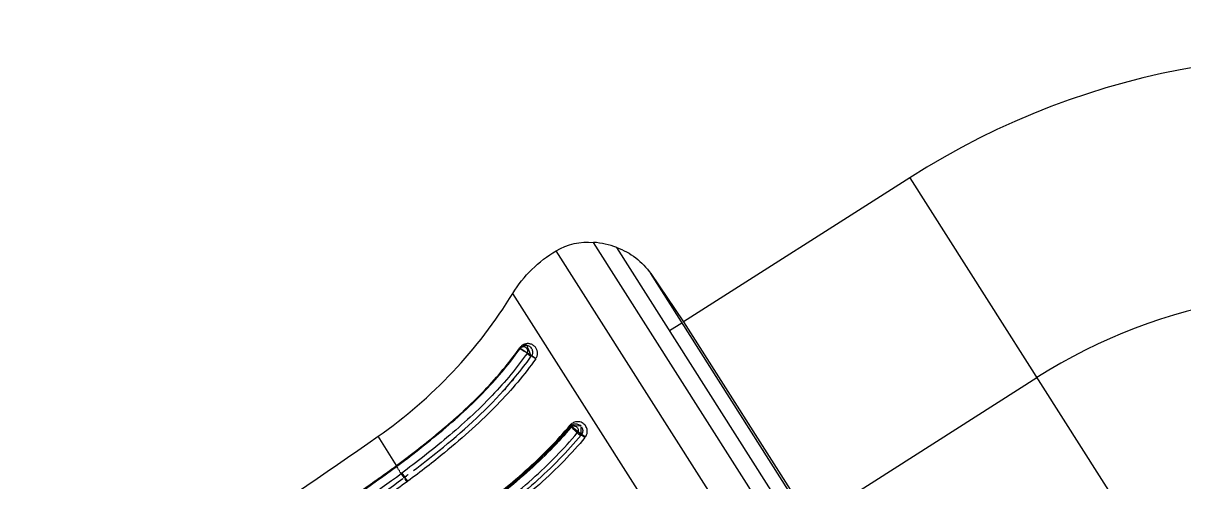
# Model space of a CAD drawing. Header units: millimetres. Extents: x 1145859089 to 1147511753, y -1047484727 to -1047247487.
# Drawn here: x 1146328044 to 1146328127.3, y -1047438228.7 to -1047438195.8 of the extents above; entities that cross this region are included whole.
import ezdxf
from ezdxf.xclip import XClip

# ---------------------------------------------------------------- set-up
doc = ezdxf.new("R2010")
doc.units = ezdxf.units.MM
doc.header["$LTSCALE"] = 100
doc.header["$MEASUREMENT"] = 0
doc.header["$XCLIPFRAME"] = 2
doc.linetypes.add('CENTERX2', pattern=[4, 2.5, -0.5, 0.5, -0.5])
doc.linetypes.add('단지배치도$0$CENTER', pattern=[31, 30, -0.5, 0, -0.5])
doc.layers.get('0').update_dxf_attribs({"linetype": 'CONTINUOUS'})
for name, color, linetype in [('L-지중매입', 3, 'CENTERX2'), ('XREF', 135, 'CONTINUOUS'), ('단지배치도$0$W240910', 135, 'CONTINUOUS')]:
    doc.layers.add(name, color=color, linetype=linetype)

# ---------------------------------------------------------------- blocks, each defined once
blk = doc.blocks.new('단지배치도$0$zw$9902')
at = {"layer": '단지배치도$0$W240910', "linetype": 'ByBlock', "ltscale": 20}
for p, q in [((59434.04, -66837.619), (59417.804, -66847.949)), ((59434.04, -66837.619), (59452.29, -66866.306)), ((59438.462, -66884.907), (59411.332, -66842.262)), ((59438.838, -66883.237), (59413.004, -66842.629)), ((59436.783, -66887.072), (59408.659, -66842.865)), ((59415.438, -66844.502), (59417.804, -66847.949)), ((59438.173, -66880.239), (59415.438, -66844.502)), ((59432.7, -66888.604), (59405.542, -66845.915)), ((59416.796, -66848.59), (59417.68, -66848.027)), ((59417.804, -66847.948), (59436.054, -66876.636)), ((59397.2, -66858.263), (59395.871, -66856.173)), ((59397.167, -66858.286), (59397.2, -66858.262)), ((59397.52, -66858.846), (59397.509, -66858.828)), ((59397.521, -66858.845), (59397.565, -66858.813)), ((59397.778, -66859.105), (59397.733, -66859.138)), ((59397.993, -66859.4), (59397.946, -66859.435))]:
    blk.add_line(p, q, dxfattribs=at)
at = {"layer": '단지배치도$0$W240910', "linetype": '단지배치도$0$CENTER', "ltscale": 20}
blk.add_line((59044.925, -67105.317), (59443.165, -66851.963), dxfattribs=at)
at = {"layer": '단지배치도$0$W240910'}
for radius in [11431.377, 11931.377]:
    blk.add_arc((57394.291, -57699.4), radius, 251.6277496, 321.4181311, dxfattribs=at)
at = {"layer": '단지배치도$0$W240910', "linetype": 'ByBlock', "ltscale": 20}
for centre, radius, start, end in [((59464.099, -66884.868), 56, 32.46387, 122.46387), ((59410.747, -66848.903), 6.672, 70.22063, 84.97062), ((59376.163, -66827.908), 34.458, 304.88586, 328.49471), ((59103.901, -66437.83), 510.155, 298.53447, 304.91191), ((58998.326, -67112.113), 472.758, 32.46118, 32.46656), ((59246.586, -66954.158), 178.508, 32.44156, 32.45247), ((59226.547, -66967.002), 202.31, 32.46074, 32.46701), ((58846.464, -67208.382), 652.563, 32.430107, 32.431631), ((59187.201, -66992.078), 248.968, 32.46166, 32.46608), ((59226.104, -66967.235), 202.81, 32.43303, 32.43882), ((59196.031, -66986.227), 238.378, 32.40445, 32.40928), ((59177.134, -66998.398), 260.854, 32.4328, 32.43716), ((59188.857, -66990.973), 246.977, 32.43292, 32.43756), ((59192.321, -66988.654), 242.81, 32.4046, 32.40935), ((59187.013, -66992.047), 249.11, 32.40469, 32.40932), ((59183.68, -66994.188), 253.071, 32.40483, 32.4094), ((59183.305, -66994.45), 253.528, 32.405, 32.40957), ((59182.108, -66995.235), 254.96, 32.40517, 32.40973), ((59180.171, -66996.34), 257.188, 32.37714, 32.38167), ((59178.335, -66997.68), 259.455, 32.40547, 32.40998), ((59176.882, -66998.476), 261.109, 32.37758, 32.38206), ((59175.162, -66999.593), 263.16, 32.37783, 32.3823), ((59173.511, -67000.665), 265.128, 32.37805, 32.38249), ((59171.758, -67001.649), 267.136, 32.35046, 32.35488), ((59170.203, -67002.814), 269.072, 32.37848, 32.38287), ((59168.45, -67003.796), 271.078, 32.35102, 32.3554), ((59166.8, -67004.867), 273.046, 32.3513, 32.35565), ((59165.097, -67005.972), 275.076, 32.35157, 32.35591), ((59163.316, -67007.127), 277.198, 32.3519, 32.35622), ((59161.72, -67008.164), 279.101, 32.35212, 32.35642), ((59159.871, -67009.203), 281.219, 32.32512, 32.3294)]:
    blk.add_arc(centre, radius, start, end, dxfattribs=at)
at = {"layer": '단지배치도$0$W240910', "linetype": '단지배치도$0$CENTER', "ltscale": 20}
blk.add_arc((59464.099, -66884.868), 39, 32.46387, 122.46387, dxfattribs=at)
at = {"layer": '단지배치도$0$W240910', "linetype": 'ByBlock', "ltscale": 20}
for points in [[(59408.659, -66842.864), (59409.454, -66842.387), (59410.403, -66842.172), (59411.332, -66842.259)], [(59413.006, -66842.625), (59413.981, -66842.974), (59414.845, -66843.644), (59415.438, -66844.502)], [(59405.542, -66845.915), (59406.307, -66844.657), (59407.388, -66843.598), (59408.659, -66842.864)], [(59406.048, -66849.821), (59406.056, -66849.831), (59406.059, -66849.838), (59406.092, -66849.797)], [(59406.07, -66849.87), (59406.059, -66849.856), (59406.054, -66849.846), (59406.057, -66849.841)], [(59406.059, -66849.842), (59406.058, -66849.841), (59406.058, -66849.841), (59406.057, -66849.841)], [(59406.23, -66849.688), (59406.167, -66849.72), (59406.105, -66849.776), (59406.059, -66849.842)], [(59406.217, -66849.7), (59406.213, -66849.697), (59406.207, -66849.701), (59406.201, -66849.705)], [(59406.323, -66849.651), (59406.293, -66849.659), (59406.262, -66849.672), (59406.23, -66849.688)], [(59406.432, -66849.638), (59406.451, -66849.63), (59406.468, -66849.63), (59406.486, -66849.631)], [(59406.459, -66849.63), (59406.458, -66849.631), (59406.458, -66849.631), (59406.457, -66849.631)], [(59406.561, -66850.223), (59406.573, -66850.238), (59406.612, -66850.277), (59406.69, -66850.339), (59406.776, -66850.394), (59406.841, -66850.423), (59406.867, -66850.426), (59406.87, -66850.42)], [(59407.182, -66850.621), (59407.171, -66850.606), (59407.131, -66850.566), (59407.052, -66850.505), (59406.966, -66850.45), (59406.901, -66850.42), (59406.876, -66850.417), (59406.871, -66850.421)], [(59405.591, -66852.081), (59405.488, -66852.204), (59405.385, -66852.325), (59405.275, -66852.442)], [(59409.653, -66855.379), (59409.678, -66855.348), (59409.735, -66855.291), (59409.841, -66855.216), (59409.967, -66855.158), (59410.113, -66855.124), (59410.274, -66855.123), (59410.439, -66855.162), (59410.589, -66855.239), (59410.709, -66855.344), (59410.797, -66855.465), (59410.855, -66855.593), (59410.884, -66855.718), (59410.889, -66855.84), (59410.874, -66855.962), (59410.839, -66856.077), (59410.787, -66856.182), (59410.744, -66856.241), (59410.72, -66856.268)], [(59400.39, -66863.277), (59401.085, -66862.806), (59402.469, -66861.833), (59404.547, -66860.272), (59406.499, -66858.639), (59408.231, -66856.983), (59409.205, -66855.909), (59409.653, -66855.379)], [(59409.708, -66855.536), (59409.269, -66856.058), (59408.31, -66857.122), (59406.58, -66858.782), (59404.633, -66860.412), (59402.559, -66861.968), (59401.165, -66862.947), (59400.463, -66863.423)], [(59400.802, -66863.924), (59401.515, -66863.443), (59402.925, -66862.451), (59405.008, -66860.886), (59406.965, -66859.247), (59408.682, -66857.607), (59409.696, -66856.488), (59410.169, -66855.926)], [(59409.368, -66855.817), (59406.992, -66858.56), (59404.029, -66860.867), (59400.92, -66863.009)], [(59409.653, -66855.379), (59409.679, -66855.414), (59409.689, -66855.442), (59409.679, -66855.454)], [(59409.708, -66855.536), (59409.679, -66855.498), (59409.668, -66855.467), (59409.679, -66855.454)], [(59410.169, -66855.926), (59410.194, -66855.895), (59410.231, -66855.83), (59410.245, -66855.718), (59410.218, -66855.607), (59410.15, -66855.511), (59410.048, -66855.444), (59409.923, -66855.422), (59409.8, -66855.454), (59409.736, -66855.503), (59409.708, -66855.536)], [(59410.169, -66855.926), (59410.187, -66855.95), (59410.234, -66856.001), (59410.324, -66856.068), (59410.402, -66856.105), (59410.436, -66856.104), (59410.443, -66856.096)], [(59410.426, -66855.429), (59410.358, -66855.359), (59410.273, -66855.315), (59410.184, -66855.291)], [(59410.72, -66856.268), (59410.702, -66856.244), (59410.651, -66856.191), (59410.562, -66856.123), (59410.484, -66856.087), (59410.452, -66856.089), (59410.445, -66856.098)], [(59397.219, -66858.276), (59397.936, -66857.744), (59398.647, -66857.2), (59399.338, -66856.636)], [(59410.443, -66856.096), (59409.956, -66856.676), (59408.915, -66857.823), (59407.133, -66859.515), (59405.218, -66861.114), (59403.145, -66862.677), (59401.711, -66863.683), (59400.98, -66864.177)], [(59410.72, -66856.268), (59410.262, -66856.815), (59409.262, -66857.919), (59407.49, -66859.636), (59405.467, -66861.27), (59403.344, -66862.932), (59401.892, -66863.942), (59401.159, -66864.431)], [(59399.742, -66857.609), (59399.736, -66857.614), (59399.729, -66857.619), (59399.723, -66857.623)], [(59397.166, -66858.286), (59397.177, -66858.297), (59397.182, -66858.303), (59397.184, -66858.302)], [(59397.217, -66858.277), (59397.215, -66858.278), (59397.21, -66858.273), (59397.2, -66858.262)], [(59397.565, -66858.813), (59397.576, -66858.826), (59397.605, -66858.864), (59397.668, -66858.948), (59397.731, -66859.034), (59397.771, -66859.092), (59397.778, -66859.104), (59397.778, -66859.104)], [(59397.732, -66859.137), (59397.703, -66859.16), (59397.672, -66859.182), (59397.643, -66859.206)], [(59397.778, -66859.104), (59397.997, -66858.943), (59398.211, -66858.783), (59398.418, -66858.624)], [(59397.993, -66859.399), (59397.982, -66859.386), (59397.953, -66859.349), (59397.89, -66859.265), (59397.827, -66859.178), (59397.786, -66859.12), (59397.779, -66859.107), (59397.78, -66859.107)], [(59397.966, -66858.972), (59397.965, -66858.972), (59397.964, -66858.973), (59397.961, -66858.971)], [(59397.945, -66859.434), (59397.032, -66860.109), (59395.07, -66861.511), (59391.709, -66863.745), (59387.947, -66866.141), (59383.758, -66868.723), (59379.081, -66871.522), (59373.875, -66874.563), (59367.968, -66877.968), (59361.28, -66881.759), (59354.792, -66885.425), (59351.034, -66887.598), (59349.265, -66888.639)]]:
    blk.add_open_spline(points, degree=3, dxfattribs=at)
for points, knots in [([(59397.195, -66858.333), (59397.699, -66857.96), (59398.756, -66857.164), (59400.517, -66855.741), (59402.237, -66854.221), (59403.785, -66852.69), (59405.097, -66851.194), (59405.772, -66850.295), (59406.07, -66849.87)], [0, 0, 0, 0, 0.166667, 0.333333, 0.5, 0.666667, 0.833333, 1, 1, 1, 1]), ([(59397.2, -66858.262), (59397.702, -66857.89), (59398.747, -66857.101), (59400.421, -66855.751), (59402.151, -66854.252), (59403.737, -66852.662), (59405.022, -66851.198), (59405.73, -66850.267), (59406.048, -66849.821)], [0, 0, 0, 0, 0.166667, 0.333333, 0.5, 0.666667, 0.833333, 1, 1, 1, 1]), ([(59406.561, -66850.223), (59406.207, -66850.722), (59405.436, -66851.731), (59404.089, -66853.25), (59402.503, -66854.798), (59400.809, -66856.284), (59399.159, -66857.615), (59398.089, -66858.426), (59397.565, -66858.813)], [0, 0, 0, 0, 0.166667, 0.333333, 0.5, 0.666667, 0.833333, 1, 1, 1, 1]), ([(59403.899, -66852.48), (59404.267, -66852.081), (59405.058, -66851.177), (59405.713, -66850.323), (59406.045, -66849.858)], [0.7040608, 0.7040608, 0.7040608, 0.7040608, 0.8333333, 0.997969, 0.997969, 0.997969, 0.997969]), ([(59406.045, -66849.858), (59405.468, -66850.666), (59404.758, -66851.546), (59403.997, -66852.381), (59403.903, -66852.482)], [64.116786, 64.116786, 64.116786, 64.116786, 85.159632, 88.085818, 88.085818, 88.085818, 88.085818]), ([(59406.048, -66849.821), (59406.063, -66849.798), (59406.098, -66849.755), (59406.16, -66849.691), (59406.232, -66849.636), (59406.308, -66849.594), (59406.389, -66849.562), (59406.475, -66849.538), (59406.568, -66849.523), (59406.666, -66849.52), (59406.767, -66849.534), (59406.875, -66849.566), (59406.989, -66849.62), (59407.088, -66849.695), (59407.169, -66849.782), (59407.23, -66849.872), (59407.274, -66849.967), (59407.303, -66850.068), (59407.317, -66850.17), (59407.315, -66850.273), (59407.298, -66850.373), (59407.268, -66850.465), (59407.23, -66850.549), (59407.199, -66850.597), (59407.182, -66850.621)], [0, 0, 0, 0, 0.045455, 0.090909, 0.136364, 0.181818, 0.227273, 0.272727, 0.318182, 0.363636, 0.409091, 0.454545, 0.5, 0.545455, 0.590909, 0.636364, 0.681818, 0.727273, 0.772727, 0.818182, 0.863636, 0.909091, 0.954545, 1, 1, 1, 1]), ([(59406.065, -66849.83), (59406.067, -66849.827), (59406.087, -66849.801), (59406.127, -66849.759), (59406.176, -66849.72), (59406.206, -66849.702), (59406.217, -66849.7)], [4.5419047, 4.5419047, 4.5419047, 4.5419047, 4.5698004, 4.7606577, 4.951515, 5.0798149, 5.0798149, 5.0798149, 5.0798149]), ([(59406.07, -66849.87), (59406.08, -66849.856), (59406.102, -66849.832), (59406.138, -66849.799), (59406.18, -66849.774), (59406.226, -66849.757), (59406.273, -66849.747), (59406.322, -66849.745), (59406.376, -66849.748), (59406.431, -66849.77), (59406.485, -66849.798), (59406.53, -66849.838), (59406.564, -66849.88), (59406.59, -66849.925), (59406.606, -66849.974), (59406.615, -66850.024), (59406.616, -66850.075), (59406.608, -66850.124), (59406.591, -66850.173), (59406.572, -66850.206), (59406.561, -66850.223)], [0, 0, 0, 0, 0.055556, 0.111111, 0.166667, 0.222222, 0.277778, 0.333333, 0.388889, 0.444444, 0.5, 0.555556, 0.611111, 0.666667, 0.722222, 0.777778, 0.833333, 0.888889, 0.944444, 1, 1, 1, 1]), ([(59406.323, -66849.651), (59406.325, -66849.651), (59406.33, -66849.649), (59406.378, -66849.636), (59406.424, -66849.635), (59406.466, -66849.639), (59406.471, -66849.639), (59406.472, -66849.64)], [1.0339266, 1.0339266, 1.0339266, 1.0339266, 1.049353, 1.0759269, 1.490302, 1.5326432, 1.5467569, 1.5467569, 1.5467569, 1.5467569]), ([(59406.525, -66849.634), (59406.513, -66849.633), (59406.495, -66849.634), (59406.477, -66849.638), (59406.472, -66849.64)], [0.54091182, 0.54091182, 0.54091182, 0.54091182, 0.61043366, 0.63989499, 0.63989499, 0.63989499, 0.63989499]), ([(59406.87, -66850.42), (59406.954, -66850.308), (59406.989, -66850.069), (59406.851, -66849.779), (59406.682, -66849.662), (59406.544, -66849.636), (59406.525, -66849.634)], [0, 0, 0, 0, 0.000409303, 0.000702655, 0.001219115, 0.001298733, 0.001298733, 0.001298733, 0.001298733]), ([(59407.182, -66850.621), (59406.386, -66851.736), (59405.464, -66852.838), (59403.303, -66855.065), (59402.025, -66856.211), (59399.841, -66858.002), (59398.946, -66858.706), (59397.993, -66859.399)], [0, 0, 0, 0, 0.371803, 0.371803, 0.774117, 0.774117, 1, 1, 1, 1]), ([(59404.882, -66852.888), (59405.226, -66852.494), (59406.12, -66851.458), (59406.616, -66850.778), (59406.87, -66850.42)], [0.7217181, 0.7217181, 0.7217181, 0.7217181, 0.8333333, 1, 1, 1, 1]), ([(59397.184, -66858.302), (59397.695, -66857.924), (59398.745, -66857.132), (59400.413, -66855.792), (59402.053, -66854.353), (59403.204, -66853.223), (59403.793, -66852.594), (59403.903, -66852.482)], [0, 0, 0, 0, 0.1666667, 0.3333333, 0.5, 0.6666667, 0.70406, 0.70406, 0.70406, 0.70406]), ([(59405.052, -66852.695), (59405.024, -66852.739), (59404.853, -66852.93), (59404.68, -66853.119), (59404.533, -66853.262)], [9.611629, 9.611629, 9.611629, 9.611629, 9.815078, 10.61949, 10.61949, 10.61949, 10.61949]), ([(59398.418, -66858.624), (59399.035, -66858.158), (59401.329, -66856.373), (59403.475, -66854.448), (59404.882, -66852.888)], [4.388092, 4.388092, 4.388092, 4.388092, 7.318533, 15.39882, 15.39882, 15.39882, 15.39882]), ([(59402.339, -66854.06), (59402.22, -66854.173), (59401.336, -66854.998), (59400.112, -66856.037), (59398.976, -66856.937), (59398.667, -66857.177)], [14.753255, 14.753255, 14.753255, 14.753255, 18.212067, 40.272865, 48.440986, 48.440986, 48.440986, 48.440986]), ([(59408.256, -66857.112), (59408.281, -66857.002), (59408.477, -66856.799), (59408.816, -66856.438), (59409.238, -66855.97), (59409.53, -66855.631), (59409.679, -66855.454)], [0.8532055, 0.8532055, 0.8532055, 0.8532055, 0.875, 0.9166667, 0.9583333, 0.9999979, 0.9999979, 0.9999979, 0.9999979]), ([(59410.426, -66855.433), (59410.418, -66855.424), (59410.383, -66855.39), (59410.311, -66855.337), (59410.198, -66855.289), (59410.075, -66855.271), (59409.957, -66855.282), (59409.848, -66855.319), (59409.754, -66855.377), (59409.702, -66855.427), (59409.679, -66855.454)], [0.4798282, 0.4798282, 0.4798282, 0.4798282, 0.5, 0.5714286, 0.6428571, 0.7142857, 0.7857143, 0.8571429, 0.9285714, 1, 1, 1, 1]), ([(59410.443, -66856.096), (59410.466, -66856.07), (59410.507, -66856.013), (59410.547, -66855.912), (59410.565, -66855.805), (59410.559, -66855.695), (59410.53, -66855.59), (59410.484, -66855.502), (59410.444, -66855.452), (59410.426, -66855.429)], [0, 0, 0, 0, 0.0714286, 0.1428571, 0.2142857, 0.2857143, 0.3571429, 0.4285714, 0.4797607, 0.4797607, 0.4797607, 0.4797607]), ([(59348.582, -66887.45), (59351.023, -66886.018), (59353.481, -66884.605), (59359.239, -66881.334), (59362.535, -66879.478), (59369.103, -66875.736), (59372.375, -66873.851), (59378.889, -66870.043), (59382.127, -66868.111), (59391.154, -66862.544), (59394.534, -66860.26), (59397.184, -66858.302)], [0, 0, 0, 0, 0.135049, 0.135049, 0.3150477, 0.3150477, 0.4948189, 0.4948189, 0.674471, 0.674471, 0.9999999, 0.9999999, 0.9999999, 0.9999999]), ([(59348.601, -66887.467), (59351.648, -66885.678), (59356.781, -66882.751), (59363.988, -66878.692), (59369.116, -66875.764), (59374.228, -66872.809), (59379.322, -66869.83), (59385.387, -66866.175), (59391.379, -66862.394), (59395.293, -66859.739), (59397.195, -66858.333)], [0, 0, 0, 0, 0.0106341, 0.0177242, 0.0248147, 0.02835993, 0.03545103, 0.04254223, 0.0496341, 0.0567277, 0.0567277, 0.0567277, 0.0567277]), ([(59367.102, -66876.859), (59369.125, -66875.702), (59373.233, -66873.333), (59379.401, -66869.722), (59384.559, -66866.611), (59388.646, -66864.05), (59391.687, -66862.089), (59394.537, -66860.179), (59396.35, -66858.89), (59397.166, -66858.286)], [227.43525, 227.43525, 227.43525, 227.43525, 298.02339, 371.0962, 444.16901, 480.70542, 517.24182, 553.77823, 584.57929, 584.57929, 584.57929, 584.57929]), ([(59397.195, -66858.333), (59397.191, -66858.327), (59397.186, -66858.316), (59397.183, -66858.306), (59397.183, -66858.303), (59397.184, -66858.302)], [0, 0, 0, 0, 0.333333, 0.666667, 1, 1, 1, 1]), ([(59348.927, -66887.979), (59350.695, -66886.941), (59354.581, -66884.699), (59360.61, -66881.288), (59366.967, -66877.695), (59373.294, -66874.053), (59379.594, -66870.373), (59385.842, -66866.611), (59391.848, -66862.811), (59395.717, -66860.179), (59397.52, -66858.846)], [0, 0, 0, 0, 0.108757, 0.237507, 0.366257, 0.495007, 0.623756, 0.752506, 0.881256, 1, 1, 1, 1]), ([(59382.131, -66869.257), (59383.432, -66868.475), (59386.808, -66866.421), (59392.012, -66863.126), (59395.861, -66860.514), (59397.64, -66859.203)], [1.479131, 1.479131, 1.479131, 1.479131, 6.879705, 15.539035, 23.391415, 23.391415, 23.391415, 23.391415]), ([(59397.52, -66858.846), (59397.549, -66858.884), (59397.665, -66859.037), (59397.734, -66859.138), (59397.732, -66859.137)], [2.232936, 2.232936, 2.232936, 2.232936, 7.27879, 12.328484, 12.328484, 12.328484, 12.328484]), ([(59397.945, -66859.434), (59397.915, -66859.398), (59397.799, -66859.244), (59397.729, -66859.143), (59397.733, -66859.142)], [2.119604, 2.119604, 2.119604, 2.119604, 6.933955, 11.748502, 11.748502, 11.748502, 11.748502])]:
    blk.add_open_spline(points, degree=3, knots=knots, dxfattribs=at)
blk = doc.blocks.new('단지배치도')
blk.add_blockref('단지배치도$0$zw$9902', (141034.193, 142437.157))

msp = doc.modelspace()

# ---------------------------------------------------------------- linework, layer by layer
at = {"layer": 'L-지중매입', "ltscale": 2}
msp.add_arc((1146292364.149594, -1047402174.186541, 0), 45716.750817, 303.4822833292, 333.0437788935, dxfattribs=at)

# ---------------------------------------------------------------- block references
at = {"layer": 'XREF'}
ref = msp.add_blockref('단지배치도', (1146127639.433662, -1047513806.462535), dxfattribs=at)
XClip(ref).set_block_clipping_path([(72982.4064819524, 34919.7593965302), (360382.4067475507, 255319.7593436702)])

doc.saveas('drawing.dxf')
